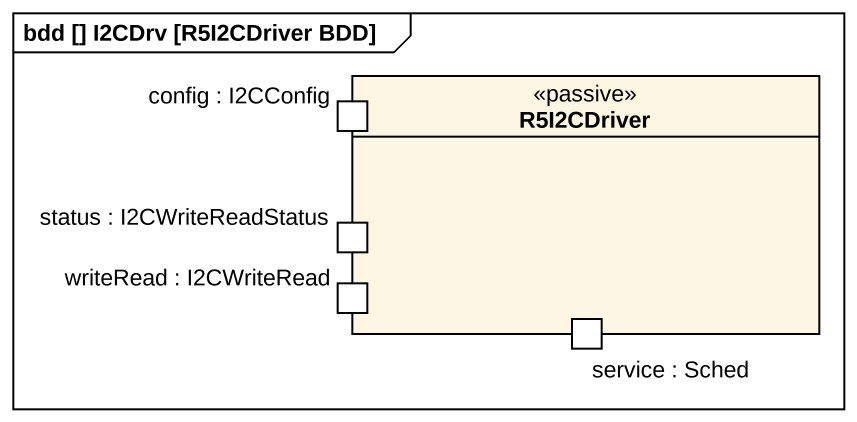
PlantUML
@startuml
mainframe bdd [] I2CDrv [R5I2CDriver BDD]
rectangle R5I2CDriver <<passive>> {
  port "config : I2CConfig" as config_I2CConfig
  port "status : I2CWriteReadStatus" as status_I2CWriteReadStatus
  port "writeRead : I2CWriteRead" as writeRead_I2CWriteRead
  port "service : Sched" as service_Sched
}
@enduml
